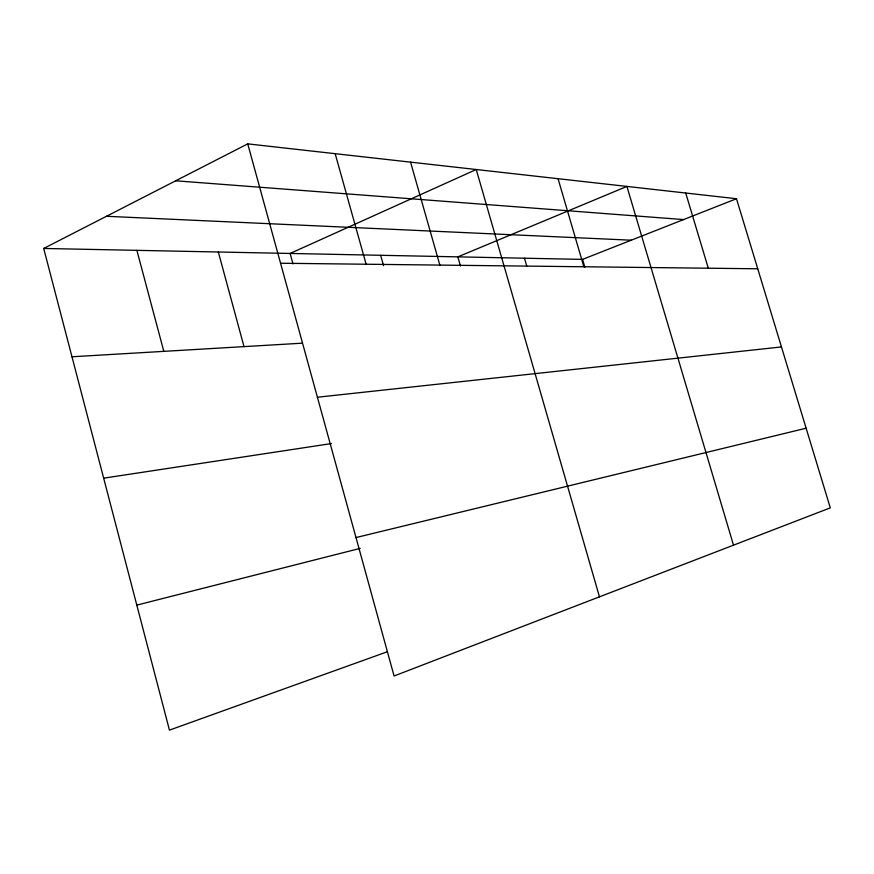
<?xml version="1.0" encoding="UTF-8"?>
<svg xmlns="http://www.w3.org/2000/svg" width="874" height="874" viewBox="0 0 874 874"><rect width="100%" height="100%" fill="white"/><g stroke="black" fill="none" stroke-linecap="round" stroke-linejoin="round"><path stroke-width="1.31" d="M387.28 651.775L169.447 730.129L43.7 248.456L247.735 143.871L736.487 198.726L830.3 507.86L394.076 675.995L247.735 143.871M43.7 248.456L582.554 259.392L736.487 198.726M136.814 605.103L360.241 548.359M356.002 537.554L806.123 428.216M103.678 478.176L331.421 443.566M317.415 397.233L781.465 346.934M71.974 356.778L302.426 343.176M280.565 263.238L757.747 268.788M106.475 216.282L631.279 240.197M175.685 180.798L683.566 219.582M685.708 193.023L708.301 268.209M733.505 545.168L626.909 186.424L457.845 256.869L460.467 266.024M582.554 259.392L584.837 267.171M558.038 178.7L583.854 266.767M524.476 258.212L526.749 266.067M599.455 596.833L476.243 169.512L290.113 253.46L292.998 263.926M410.562 162.149L439.851 265.095M380.638 255.295L383.566 265.696M335.168 153.682L366.13 264.232M218.325 252.007L244.01 346.617M136.879 250.346L163.809 351.359"/></g></svg>
